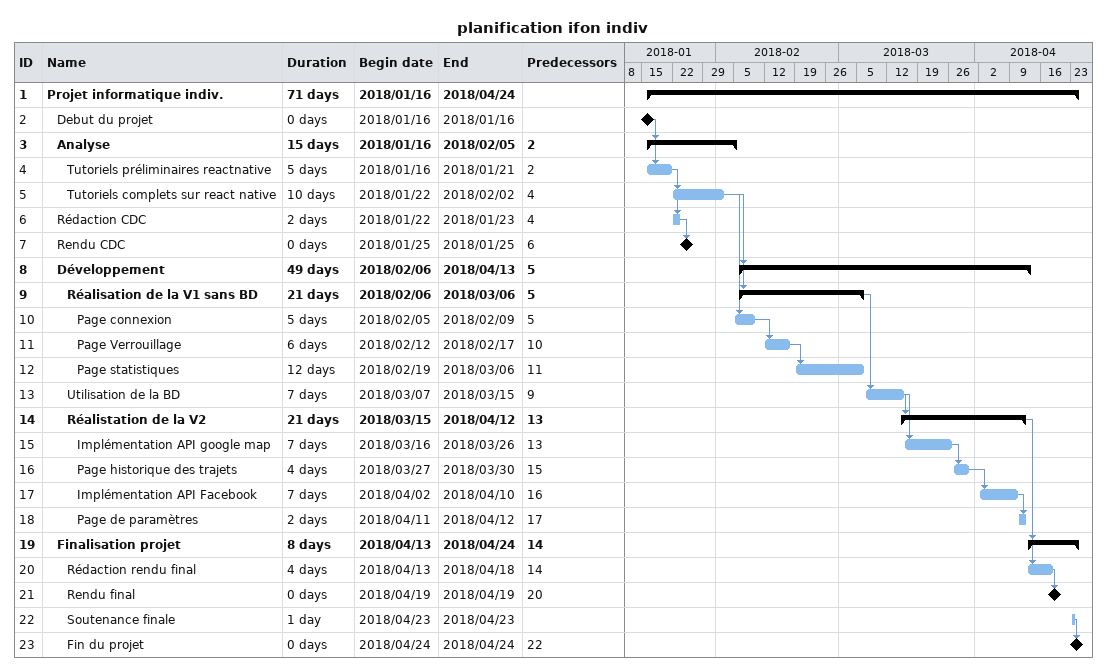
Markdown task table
planification ifon indiv

| ID | Level | Task | Duration | Start | Finish | Predecessors |
|---|---|---|---|---|---|---|
| 1 | 1 | **Projet informatique indiv.** | 71d | 2018-01-16 | 2018-04-24 |  |
| 2 | 2 | Debut du projet | 0d | 2018-01-16 | 2018-01-16 |  |
| 3 | 2 | **Analyse** | 15d | 2018-01-16 | 2018-02-05 | 2 |
| 4 | 3 | Tutoriels préliminaires reactnative | 5d | 2018-01-16 | 2018-01-21 | 2 |
| 5 | 3 | Tutoriels complets sur react native | 10d | 2018-01-22 | 2018-02-02 | 4 |
| 6 | 2 | Rédaction CDC | 2d | 2018-01-22 | 2018-01-23 | 4 |
| 7 | 2 | Rendu CDC | 0d | 2018-01-25 | 2018-01-25 | 6 |
| 8 | 2 | **Développement** | 49d | 2018-02-06 | 2018-04-13 | 5 |
| 9 | 3 | **Réalisation de la V1 sans BD** | 21d | 2018-02-06 | 2018-03-06 | 5 |
| 10 | 4 | Page connexion | 5d | 2018-02-05 | 2018-02-09 | 5 |
| 11 | 4 | Page Verrouillage | 6d | 2018-02-12 | 2018-02-17 | 10 |
| 12 | 4 | Page statistiques | 12d | 2018-02-19 | 2018-03-06 | 11 |
| 13 | 3 | Utilisation de la BD | 7d | 2018-03-07 | 2018-03-15 | 9 |
| 14 | 3 | **Réalistation de la V2** | 21d | 2018-03-15 | 2018-04-12 | 13 |
| 15 | 4 | Implémentation API google map | 7d | 2018-03-16 | 2018-03-26 | 13 |
| 16 | 4 | Page historique des trajets | 4d | 2018-03-27 | 2018-03-30 | 15 |
| 17 | 4 | Implémentation API Facebook | 7d | 2018-04-02 | 2018-04-10 | 16 |
| 18 | 4 | Page de paramètres | 2d | 2018-04-11 | 2018-04-12 | 17 |
| 19 | 2 | **Finalisation projet** | 8d | 2018-04-13 | 2018-04-24 | 14 |
| 20 | 3 | Rédaction rendu final | 4d | 2018-04-13 | 2018-04-18 | 14 |
| 21 | 3 | Rendu final | 0d | 2018-04-19 | 2018-04-19 | 20 |
| 22 | 3 | Soutenance finale | 1d | 2018-04-23 | 2018-04-23 |  |
| 23 | 3 | Fin du projet | 0d | 2018-04-24 | 2018-04-24 | 22 |
